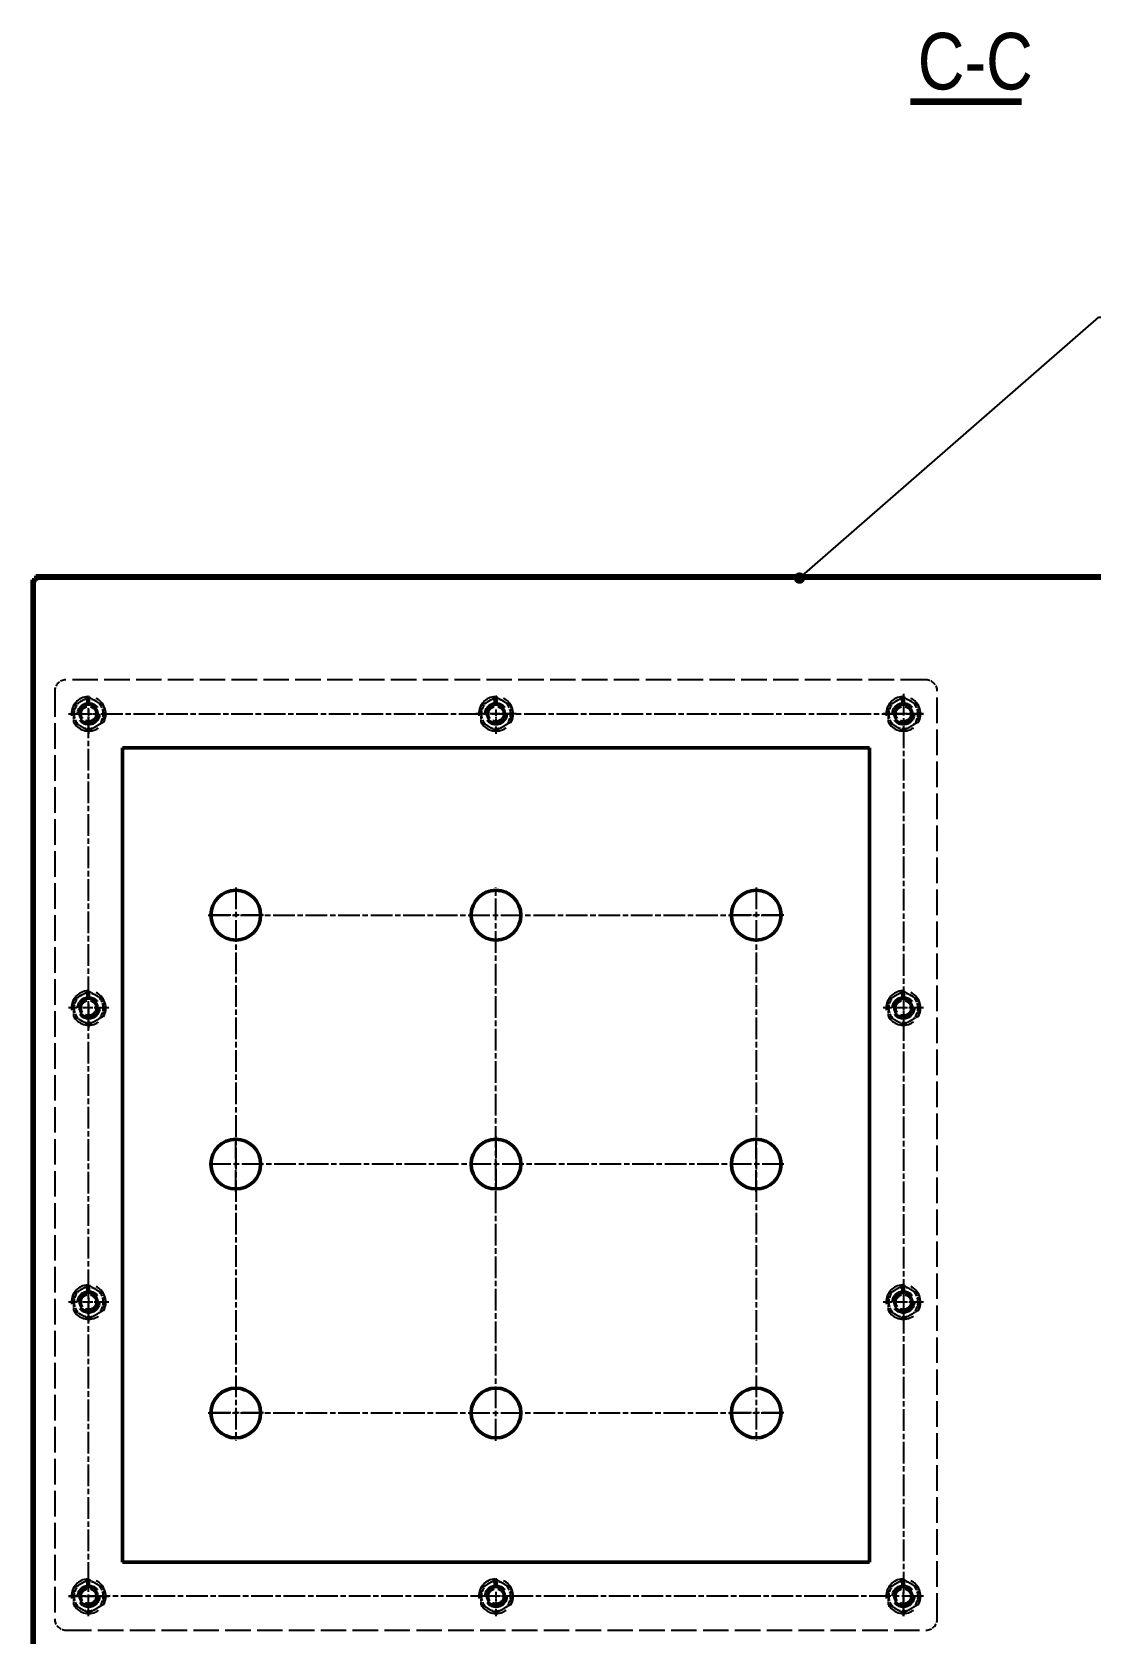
# Model space of a CAD drawing. Header units: millimetres. Extents: x 0 to 19094, y -1 to 2103.
# Drawn here: x 1162 to 1630, y 490 to 1198 of the extents above; entities that cross this region are included whole.
import ezdxf

# ---------------------------------------------------------------- set-up
doc = ezdxf.new("R2010")
doc.units = ezdxf.units.MM
doc.header["$LTSCALE"] = 2.5
doc.linetypes.add('CHAIN', pattern=[0.7087, 0.4724, -0.0591, 0.1181, -0.0591])
doc.linetypes.add('DASHED', pattern=[0.2067, 0.1654, -0.0413])
for name, color, linetype, lineweight in [('Center Mark (ANSI)', 7, 'Continuous', 25), ('Centerline (ANSI)', 7, 'Continuous', 25), ('Co ban', 7, 'Continuous', 50), ('Hatch (ANSI)', 7, 'Continuous', 18), ('Hidden Narrow (ANSI)', 7, 'DASHED', 25), ('Symbol (ANSI)', 7, 'Continuous', 25)]:
    doc.layers.add(name, color=color, linetype=linetype, lineweight=lineweight)
doc.layers.add('Manh', color=7, linetype='DASHED', lineweight=25, true_color=0x008000)
doc.styles.add('StandardAM_ANSI', font='')
doc.styles.add('Text Style95', font='')
doc.styles.get('StandardAM_ANSI').set_extended_font_data('VNI-Helve-Condense')
doc.styles.get('Text Style95').set_extended_font_data('VNI-Helve-Condense')
doc.dimstyles.new('Default - mm (ANSI)$7', dxfattribs={"dimscale": 2.5, "dimtxt": 5, "dimasz": 2, "dimexe": 2, "dimexo": 0.5, "dimgap": 0.8, "dimtad": 1, "dimtoh": 1, "dimdec": 0, "dimrnd": 1e-08, "dimzin": 4, "dimdsep": 46, "dimtxsty": 'StandardAM_ANSI', "dimcen": 0.09, "dimdle": 10, "dimclrd": 256, "dimclre": 256, "dimclrt": 256, "dimadec": 1, "dimazin": 1, "dimtfac": 0.61, "dimtofl": 0, "dimtmove": 0, "dimatfit": 3, "dimldrblk": 'DOT', "dimfxl": 1, "dimtolj": 1, "dimtzin": 4, "dimlwd": -1, "dimlwe": -1, "dimarcsym": 0})

# ---------------------------------------------------------------- blocks, each defined once
blk = doc.blocks.new('_Dot')
at = {"color": 0, "linetype": 'ByBlock', "lineweight": -2}
blk.add_line((-0.5, 0), (-1, 0), dxfattribs=at)
at = {"color": 0, "linetype": 'ByBlock', "const_width": 0.5}
blk.add_lwpolyline([(-0.25, 0, 1), (0.25, 0, 1)], format="xyb", close=True, dxfattribs=at)

msp = doc.modelspace()

# ---------------------------------------------------------------- hatches: boundary and pattern name
at = {"layer": 'Hatch (ANSI)'}
h = msp.add_hatch(dxfattribs=at)
h.set_pattern_fill('ANSI31', color=256, scale=12.7, angle=-90, style=0)
h.set_pattern_definition([(315, (0, 0), (1.122532, 1.122532), [])])
edge = h.paths.add_edge_path()
edge.add_ellipse((1661.851, 470.841), major_axis=(-0.4, 0), ratio=1, start_angle=337.975687, end_angle=360)
edge.add_line((1661.451, 470.841), (1661.451, 469.612))
edge.add_line((1661.451, 469.612), (1661.451, 468.741))
edge.add_line((1661.451, 468.741), (1661.451, 284.948))
edge.add_line((1661.451, 284.948), (1662.451, 284.948))
edge.add_line((1662.451, 284.948), (1662.451, 470.991))
edge.add_line((1662.451, 470.991), (1661.48, 470.991))
edge = h.paths.add_edge_path()
edge.add_ellipse((1661.851, 479.641), major_axis=(-0.371, -0.15), ratio=1, start_angle=337.975687, end_angle=360)
edge.add_line((1661.48, 479.491), (1662.451, 479.491))
edge.add_line((1662.451, 479.491), (1662.451, 907.991))
edge.add_line((1662.451, 907.991), (1661.48, 907.991))
edge.add_ellipse((1661.851, 907.841), major_axis=(-0.4, 0), ratio=1, start_angle=337.975687, end_angle=360)
edge.add_line((1661.451, 907.841), (1661.451, 906.612))
edge.add_line((1661.451, 906.612), (1661.451, 905.741))
edge.add_line((1661.451, 905.741), (1661.451, 481.741))
edge.add_line((1661.451, 481.741), (1661.451, 480.87))
edge.add_line((1661.451, 480.87), (1661.451, 479.641))
edge = h.paths.add_edge_path()
edge.add_ellipse((1661.851, 916.641), major_axis=(-0.371, -0.15), ratio=1, start_angle=337.975687, end_angle=360)
edge.add_line((1661.48, 916.491), (1662.451, 916.491))
edge.add_line((1662.451, 916.491), (1662.451, 955.534))
edge.add_line((1662.451, 955.534), (1661.451, 955.534))
edge.add_line((1661.451, 955.534), (1661.451, 918.741))
edge.add_line((1661.451, 918.741), (1661.451, 917.87))
edge.add_line((1661.451, 917.87), (1661.451, 916.641))
h.paths.add_polyline_path([(1660.744, 957.241), (1164.158, 957.241), (1164.158, 956.241), (1660.744, 956.241)])
h.paths.add_polyline_path([(1162.451, 955.534), (1162.451, 284.948), (1163.451, 284.948), (1163.451, 955.534)])
h.paths.add_polyline_path([(1164.158, 283.241), (1203.951, 283.241), (1620.951, 283.241), (1660.744, 283.241), (1660.744, 284.241), (1164.158, 284.241)])

# ---------------------------------------------------------------- linework, layer by layer
at = {"layer": 'Center Mark (ANSI)', "linetype": 'CHAIN', "ltscale": 2.002458}
msp.add_line((1182.945, 896.241), (1191.957, 896.241), dxfattribs=at)
at = {"layer": 'Center Mark (ANSI)', "linetype": 'CHAIN', "ltscale": 2.385326}
for p, q in [((1187.451, 898.116), (1187.451, 887.381)), ((1367.451, 898.116), (1367.451, 887.381)), ((1187.451, 768.116), (1187.451, 757.381)), ((1547.451, 768.116), (1547.451, 757.381)), ((1187.451, 638.116), (1187.451, 627.381)), ((1547.451, 638.116), (1547.451, 627.381)), ((1367.451, 508.116), (1367.451, 497.381)), ((1547.451, 497.381), (1547.451, 508.116))]:
    msp.add_line(p, q, dxfattribs=at)
at = {"layer": 'Center Mark (ANSI)', "linetype": 'CHAIN', "ltscale": 3.937463}
for p, q in [((1376.311, 896.241), (1358.591, 896.241)), ((1556.311, 896.241), (1538.591, 896.241)), ((1196.311, 766.241), (1178.591, 766.241)), ((1556.311, 766.241), (1538.591, 766.241)), ((1196.311, 636.241), (1178.591, 636.241)), ((1556.311, 636.241), (1538.591, 636.241)), ((1178.591, 506.241), (1196.311, 506.241)), ((1376.311, 506.241), (1358.591, 506.241))]:
    msp.add_line(p, q, dxfattribs=at)
at = {"layer": 'Center Mark (ANSI)', "linetype": 'CHAIN', "ltscale": 8.113447}
for p, q in [((1264.701, 807.241), (1240.201, 807.241)), ((1355.201, 807.241), (1379.701, 807.241)), ((1494.701, 807.241), (1470.201, 807.241)), ((1252.451, 684.991), (1252.451, 709.491)), ((1367.451, 709.491), (1367.451, 684.991)), ((1482.451, 684.991), (1482.451, 709.491)), ((1379.701, 697.241), (1355.201, 697.241)), ((1264.701, 587.241), (1240.201, 587.241)), ((1355.201, 587.241), (1379.701, 587.241)), ((1494.701, 587.241), (1470.201, 587.241))]:
    msp.add_line(p, q, dxfattribs=at)
at = {"layer": 'Centerline (ANSI)', "linetype": 'CHAIN', "ltscale": 8.113447}
for p, q in [((1187.451, 497.381), (1187.451, 900.747)), ((1547.451, 905.101), (1547.451, 497.381)), ((1178.591, 896.241), (1556.311, 896.241)), ((1252.451, 819.491), (1252.451, 574.991)), ((1367.451, 574.991), (1367.451, 819.491)), ((1482.451, 819.491), (1482.451, 574.991)), ((1240.201, 807.241), (1494.701, 807.241)), ((1494.701, 697.241), (1240.201, 697.241)), ((1240.201, 587.241), (1494.701, 587.241)), ((1556.311, 506.241), (1178.591, 506.241))]:
    msp.add_line(p, q, dxfattribs=at)
at = {"layer": 'Co ban'}
for p, q in [((1660.744, 957.241), (1164.158, 957.241)), ((1164.158, 957.241), (1164.158, 956.241)), ((1164.158, 956.241), (1660.744, 956.241)), ((1164.451, 955.241), (1164.451, 956.241)), ((1162.451, 955.534), (1162.451, 284.948)), ((1163.451, 955.534), (1162.451, 955.534)), ((1163.451, 284.948), (1163.451, 955.534)), ((1164.451, 955.241), (1163.451, 955.241)), ((1202.451, 521.241), (1202.451, 881.241)), ((1202.451, 881.241), (1532.451, 881.241)), ((1532.451, 881.241), (1532.451, 521.241)), ((1532.451, 521.241), (1202.451, 521.241))]:
    msp.add_line(p, q, dxfattribs=at)
for centre in [(1252.451, 807.241), (1367.451, 807.241), (1482.451, 807.241), (1252.451, 697.241), (1367.451, 697.241), (1482.451, 697.241), (1252.451, 587.241), (1367.451, 587.241), (1482.451, 587.241)]:
    msp.add_circle(centre, 11, dxfattribs=at)
at = {"layer": 'Hidden Narrow (ANSI)', "ltscale": 15.586452}
for centre in [(1187.451, 896.241), (1367.451, 896.241), (1547.451, 896.241), (1187.451, 766.241), (1547.451, 766.241), (1187.451, 636.241), (1547.451, 636.241), (1187.451, 506.241), (1367.451, 506.241), (1547.451, 506.241)]:
    msp.add_circle(centre, 3.256, dxfattribs=at)
at = {"layer": 'Manh', "ltscale": 0.761779}
for p, q in [((1164.451, 956.241), (1164.451, 957.241)), ((1163.451, 955.241), (1162.451, 955.241))]:
    msp.add_line(p, q, dxfattribs=at)
at = {"layer": 'Manh', "ltscale": 27.23575}
for p, q in [((1557.451, 911.241), (1177.451, 911.241)), ((1177.451, 491.241), (1557.451, 491.241))]:
    msp.add_line(p, q, dxfattribs=at)
at = {"layer": 'Manh', "ltscale": 27.359325}
for p, q in [((1172.451, 906.241), (1172.451, 496.241)), ((1562.451, 496.241), (1562.451, 906.241))]:
    msp.add_line(p, q, dxfattribs=at)
at = {"layer": 'Manh', "ltscale": 2.636048}
for p, q in [((1186.71, 903.815), (1186.71, 900.355)), ((1366.71, 903.815), (1366.71, 900.355)), ((1546.71, 903.815), (1546.71, 900.355)), ((1186.71, 773.815), (1186.71, 770.355)), ((1546.71, 773.815), (1546.71, 770.355)), ((1186.71, 643.815), (1186.71, 640.355)), ((1546.71, 643.815), (1546.71, 640.355)), ((1186.71, 513.815), (1186.71, 510.355)), ((1366.71, 513.815), (1366.71, 510.355)), ((1546.71, 513.815), (1546.71, 510.355))]:
    msp.add_line(p, q, dxfattribs=at)
at = {"layer": 'Manh', "ltscale": 2.617038}
for p, q in [((1187.144, 900.41), (1187.144, 903.845)), ((1187.759, 903.845), (1187.759, 900.41)), ((1367.144, 900.41), (1367.144, 903.845)), ((1367.759, 903.845), (1367.759, 900.41)), ((1547.144, 900.41), (1547.144, 903.845)), ((1547.759, 903.845), (1547.759, 900.41)), ((1187.144, 770.41), (1187.144, 773.845)), ((1187.759, 773.845), (1187.759, 770.41)), ((1547.144, 770.41), (1547.144, 773.845)), ((1547.759, 773.845), (1547.759, 770.41)), ((1187.144, 640.41), (1187.144, 643.845)), ((1187.759, 643.845), (1187.759, 640.41)), ((1547.144, 640.41), (1547.144, 643.845)), ((1547.759, 643.845), (1547.759, 640.41)), ((1187.144, 510.41), (1187.144, 513.845)), ((1187.759, 513.845), (1187.759, 510.41)), ((1367.144, 510.41), (1367.144, 513.845)), ((1367.759, 513.845), (1367.759, 510.41)), ((1547.144, 510.41), (1547.144, 513.845)), ((1547.759, 513.845), (1547.759, 510.41))]:
    msp.add_line(p, q, dxfattribs=at)
at = {"layer": 'Manh', "ltscale": 2.613799}
for p, q in [((1187.325, 900.419), (1187.325, 903.85)), ((1367.325, 900.419), (1367.325, 903.85)), ((1547.325, 900.419), (1547.325, 903.85)), ((1187.325, 770.419), (1187.325, 773.85)), ((1547.325, 770.419), (1547.325, 773.85)), ((1187.325, 640.419), (1187.325, 643.85)), ((1547.325, 640.419), (1547.325, 643.85)), ((1187.325, 510.419), (1187.325, 513.85)), ((1367.325, 510.419), (1367.325, 513.85)), ((1547.325, 510.419), (1547.325, 513.85))]:
    msp.add_line(p, q, dxfattribs=at)
at = {"layer": 'Manh', "ltscale": 29.637667}
for centre in [(1187.451, 896.241), (1367.451, 896.241), (1547.451, 896.241), (1187.451, 766.241), (1547.451, 766.241), (1187.451, 636.241), (1547.451, 636.241), (1187.451, 506.241), (1367.451, 506.241), (1547.451, 506.241)]:
    msp.add_circle(centre, 4.875, dxfattribs=at)
at = {"layer": 'Manh', "ltscale": 25.837965}
for centre in [(1187.451, 896.241), (1367.451, 896.241), (1547.451, 896.241), (1187.451, 766.241), (1547.451, 766.241), (1187.451, 636.241), (1547.451, 636.241), (1187.451, 506.241), (1367.451, 506.241), (1547.451, 506.241)]:
    msp.add_circle(centre, 4.25, dxfattribs=at)
at = {"layer": 'Manh', "ltscale": 24.318085}
for centre in [(1187.451, 896.241), (1367.451, 896.241), (1547.451, 896.241), (1187.451, 766.241), (1547.451, 766.241), (1187.451, 636.241), (1547.451, 636.241), (1187.451, 506.241), (1367.451, 506.241), (1547.451, 506.241)]:
    msp.add_circle(centre, 4, dxfattribs=at)
at = {"layer": 'Manh', "ltscale": 15.909576}
for centre in [(1187.451, 896.241), (1367.451, 896.241), (1547.451, 896.241), (1187.451, 766.241), (1547.451, 766.241), (1187.451, 636.241), (1547.451, 636.241), (1187.451, 506.241), (1367.451, 506.241), (1547.451, 506.241)]:
    msp.add_circle(centre, 3.323, dxfattribs=at)
at = {"layer": 'Manh', "ltscale": 5.983681}
for centre, start, end in [((1177.451, 906.241), 90, 180), ((1557.451, 906.241), 0, 90), ((1177.451, 496.241), 180, 270), ((1557.451, 496.241), 270, 0)]:
    msp.add_arc(centre, 5, start, end, dxfattribs=at)
at = {"layer": 'Manh', "ltscale": 30.446621}
for centre in [(1187.451, 896.241), (1367.451, 896.241), (1547.451, 896.241), (1187.451, 766.241), (1547.451, 766.241), (1187.451, 636.241), (1547.451, 636.241), (1187.451, 506.241), (1367.451, 506.241), (1547.451, 506.241)]:
    msp.add_arc(centre, 7.61, 92.315802, 87.684198, dxfattribs=at)
at = {"layer": 'Manh', "ltscale": 5.185843}
for centre, start, end in [((1187.451, 896.241), 120, 180), ((1187.451, 896.241), 60, 120), ((1187.451, 896.241), 0, 60), ((1367.451, 896.241), 120, 180), ((1367.451, 896.241), 60, 120), ((1367.451, 896.241), 0, 60), ((1547.451, 896.241), 120, 180), ((1547.451, 896.241), 60, 120), ((1547.451, 896.241), 0, 60), ((1187.451, 896.241), 180, 240), ((1187.451, 896.241), 300, 0), ((1367.451, 896.241), 180, 240), ((1367.451, 896.241), 300, 0), ((1547.451, 896.241), 180, 240), ((1547.451, 896.241), 300, 0), ((1187.451, 896.241), 240, 300), ((1367.451, 896.241), 240, 300), ((1547.451, 896.241), 240, 300), ((1187.451, 766.241), 120, 180), ((1187.451, 766.241), 60, 120), ((1187.451, 766.241), 0, 60), ((1547.451, 766.241), 120, 180), ((1547.451, 766.241), 60, 120), ((1547.451, 766.241), 0, 60), ((1187.451, 766.241), 180, 240), ((1187.451, 766.241), 300, 0), ((1547.451, 766.241), 180, 240), ((1547.451, 766.241), 300, 0), ((1187.451, 766.241), 240, 300), ((1547.451, 766.241), 240, 300), ((1187.451, 636.241), 120, 180), ((1187.451, 636.241), 60, 120), ((1187.451, 636.241), 0, 60), ((1547.451, 636.241), 120, 180), ((1547.451, 636.241), 60, 120), ((1547.451, 636.241), 0, 60), ((1187.451, 636.241), 180, 240), ((1187.451, 636.241), 240, 300), ((1187.451, 636.241), 300, 0), ((1547.451, 636.241), 180, 240), ((1547.451, 636.241), 240, 300), ((1547.451, 636.241), 300, 0), ((1187.451, 506.241), 120, 180), ((1187.451, 506.241), 60, 120), ((1187.451, 506.241), 0, 60), ((1367.451, 506.241), 120, 180), ((1367.451, 506.241), 60, 120), ((1367.451, 506.241), 0, 60), ((1547.451, 506.241), 120, 180), ((1547.451, 506.241), 60, 120), ((1547.451, 506.241), 0, 60), ((1187.451, 506.241), 180, 240), ((1187.451, 506.241), 300, 0), ((1367.451, 506.241), 180, 240), ((1367.451, 506.241), 300, 0), ((1547.451, 506.241), 180, 240), ((1547.451, 506.241), 300, 0), ((1187.451, 506.241), 240, 300), ((1367.451, 506.241), 240, 300), ((1547.451, 506.241), 240, 300)]:
    msp.add_arc(centre, 6.5, start, end, dxfattribs=at)
at = {"layer": 'Manh', "ltscale": 24.816795}
for centre in [(1187.451, 896.241), (1367.451, 896.241), (1547.451, 896.241), (1187.451, 766.241), (1547.451, 766.241), (1187.451, 636.241), (1547.451, 636.241), (1187.451, 506.241), (1367.451, 506.241), (1547.451, 506.241)]:
    msp.add_arc(centre, 4.18, 94.218752, 85.781248, dxfattribs=at)
at = {"layer": 'Manh', "ltscale": 1.903046}
for centre in [(1187.451, 896.241), (1367.451, 896.241), (1547.451, 896.241), (1187.451, 766.241), (1547.451, 766.241), (1187.451, 636.241), (1547.451, 636.241), (1187.451, 506.241), (1367.451, 506.241), (1547.451, 506.241)]:
    msp.add_arc(centre, 7.61, 87.684198, 90.95069, dxfattribs=at)
at = {"layer": 'Manh', "ltscale": 1.903074}
for centre in [(1187.451, 896.241), (1367.451, 896.241), (1547.451, 896.241), (1187.451, 766.241), (1547.451, 766.241), (1187.451, 636.241), (1547.451, 636.241), (1187.451, 506.241), (1367.451, 506.241), (1547.451, 506.241)]:
    msp.add_arc(centre, 4.18, 85.781248, 91.730985, dxfattribs=at)
at = {"layer": 'Manh', "ltscale": 2.902885}
for points in [[(1180.951, 899.994), (1182.693, 900.999), (1184.201, 901.87)], [(1180.951, 896.241), (1180.951, 897.983), (1180.951, 899.994)], [(1184.201, 901.87), (1185.71, 902.741), (1187.451, 903.746)], [(1187.451, 903.746), (1189.193, 902.741), (1190.701, 901.87)], [(1190.701, 901.87), (1192.21, 900.999), (1193.951, 899.994)], [(1193.951, 899.994), (1193.951, 897.983), (1193.951, 896.241)], [(1360.951, 899.994), (1362.693, 900.999), (1364.201, 901.87)], [(1360.951, 896.241), (1360.951, 897.983), (1360.951, 899.994)], [(1364.201, 901.87), (1365.71, 902.741), (1367.451, 903.746)], [(1367.451, 903.746), (1369.193, 902.741), (1370.701, 901.87)], [(1370.701, 901.87), (1372.21, 900.999), (1373.951, 899.994)], [(1373.951, 899.994), (1373.951, 897.983), (1373.951, 896.241)], [(1540.951, 899.994), (1542.693, 900.999), (1544.201, 901.87)], [(1540.951, 896.241), (1540.951, 897.983), (1540.951, 899.994)], [(1544.201, 901.87), (1545.71, 902.741), (1547.451, 903.746)], [(1547.451, 903.746), (1549.193, 902.741), (1550.701, 901.87)], [(1550.701, 901.87), (1552.21, 900.999), (1553.951, 899.994)], [(1553.951, 899.994), (1553.951, 897.983), (1553.951, 896.241)], [(1180.951, 892.488), (1180.951, 894.499), (1180.951, 896.241)], [(1184.201, 890.612), (1182.693, 891.483), (1180.951, 892.488)], [(1193.951, 892.488), (1192.21, 891.483), (1190.701, 890.612)], [(1193.951, 896.241), (1193.951, 894.499), (1193.951, 892.488)], [(1360.951, 892.488), (1360.951, 894.499), (1360.951, 896.241)], [(1364.201, 890.612), (1362.693, 891.483), (1360.951, 892.488)], [(1373.951, 892.488), (1372.21, 891.483), (1370.701, 890.612)], [(1373.951, 896.241), (1373.951, 894.499), (1373.951, 892.488)], [(1540.951, 892.488), (1540.951, 894.499), (1540.951, 896.241)], [(1544.201, 890.612), (1542.693, 891.483), (1540.951, 892.488)], [(1553.951, 892.488), (1552.21, 891.483), (1550.701, 890.612)], [(1553.951, 896.241), (1553.951, 894.499), (1553.951, 892.488)], [(1187.451, 888.735), (1185.71, 889.741), (1184.201, 890.612)], [(1190.701, 890.612), (1189.193, 889.741), (1187.451, 888.735)], [(1367.451, 888.735), (1365.71, 889.741), (1364.201, 890.612)], [(1370.701, 890.612), (1369.193, 889.741), (1367.451, 888.735)], [(1547.451, 888.735), (1545.71, 889.741), (1544.201, 890.612)], [(1550.701, 890.612), (1549.193, 889.741), (1547.451, 888.735)], [(1180.951, 769.994), (1182.693, 770.999), (1184.201, 771.87)], [(1184.201, 771.87), (1185.71, 772.741), (1187.451, 773.746)], [(1187.451, 773.746), (1189.193, 772.741), (1190.701, 771.87)], [(1190.701, 771.87), (1192.21, 770.999), (1193.951, 769.994)], [(1540.951, 769.994), (1542.693, 770.999), (1544.201, 771.87)], [(1544.201, 771.87), (1545.71, 772.741), (1547.451, 773.746)], [(1547.451, 773.746), (1549.193, 772.741), (1550.701, 771.87)], [(1550.701, 771.87), (1552.21, 770.999), (1553.951, 769.994)], [(1180.951, 766.241), (1180.951, 767.983), (1180.951, 769.994)], [(1180.951, 762.488), (1180.951, 764.499), (1180.951, 766.241)], [(1193.951, 769.994), (1193.951, 767.983), (1193.951, 766.241)], [(1193.951, 766.241), (1193.951, 764.499), (1193.951, 762.488)], [(1540.951, 766.241), (1540.951, 767.983), (1540.951, 769.994)], [(1540.951, 762.488), (1540.951, 764.499), (1540.951, 766.241)], [(1553.951, 769.994), (1553.951, 767.983), (1553.951, 766.241)], [(1553.951, 766.241), (1553.951, 764.499), (1553.951, 762.488)], [(1184.201, 760.612), (1182.693, 761.483), (1180.951, 762.488)], [(1187.451, 758.735), (1185.71, 759.741), (1184.201, 760.612)], [(1190.701, 760.612), (1189.193, 759.741), (1187.451, 758.735)], [(1193.951, 762.488), (1192.21, 761.483), (1190.701, 760.612)], [(1544.201, 760.612), (1542.693, 761.483), (1540.951, 762.488)], [(1547.451, 758.735), (1545.71, 759.741), (1544.201, 760.612)], [(1550.701, 760.612), (1549.193, 759.741), (1547.451, 758.735)], [(1553.951, 762.488), (1552.21, 761.483), (1550.701, 760.612)], [(1180.951, 639.994), (1182.693, 640.999), (1184.201, 641.87)], [(1180.951, 636.241), (1180.951, 637.983), (1180.951, 639.994)], [(1184.201, 641.87), (1185.71, 642.741), (1187.451, 643.746)], [(1187.451, 643.746), (1189.193, 642.741), (1190.701, 641.87)], [(1190.701, 641.87), (1192.21, 640.999), (1193.951, 639.994)], [(1193.951, 639.994), (1193.951, 637.983), (1193.951, 636.241)], [(1540.951, 639.994), (1542.693, 640.999), (1544.201, 641.87)], [(1540.951, 636.241), (1540.951, 637.983), (1540.951, 639.994)], [(1544.201, 641.87), (1545.71, 642.741), (1547.451, 643.746)], [(1547.451, 643.746), (1549.193, 642.741), (1550.701, 641.87)], [(1550.701, 641.87), (1552.21, 640.999), (1553.951, 639.994)], [(1553.951, 639.994), (1553.951, 637.983), (1553.951, 636.241)], [(1180.951, 632.488), (1180.951, 634.499), (1180.951, 636.241)], [(1184.201, 630.612), (1182.693, 631.483), (1180.951, 632.488)], [(1187.451, 628.735), (1185.71, 629.741), (1184.201, 630.612)], [(1190.701, 630.612), (1189.193, 629.741), (1187.451, 628.735)], [(1193.951, 632.488), (1192.21, 631.483), (1190.701, 630.612)], [(1193.951, 636.241), (1193.951, 634.499), (1193.951, 632.488)], [(1540.951, 632.488), (1540.951, 634.499), (1540.951, 636.241)], [(1544.201, 630.612), (1542.693, 631.483), (1540.951, 632.488)], [(1547.451, 628.735), (1545.71, 629.741), (1544.201, 630.612)], [(1550.701, 630.612), (1549.193, 629.741), (1547.451, 628.735)], [(1553.951, 632.488), (1552.21, 631.483), (1550.701, 630.612)], [(1553.951, 636.241), (1553.951, 634.499), (1553.951, 632.488)], [(1180.951, 509.994), (1182.693, 510.999), (1184.201, 511.87)], [(1180.951, 506.241), (1180.951, 507.983), (1180.951, 509.994)], [(1184.201, 511.87), (1185.71, 512.741), (1187.451, 513.746)], [(1187.451, 513.746), (1189.193, 512.741), (1190.701, 511.87)], [(1190.701, 511.87), (1192.21, 510.999), (1193.951, 509.994)], [(1193.951, 509.994), (1193.951, 507.983), (1193.951, 506.241)], [(1360.951, 509.994), (1362.693, 510.999), (1364.201, 511.87)], [(1360.951, 506.241), (1360.951, 507.983), (1360.951, 509.994)], [(1364.201, 511.87), (1365.71, 512.741), (1367.451, 513.746)], [(1367.451, 513.746), (1369.193, 512.741), (1370.701, 511.87)], [(1370.701, 511.87), (1372.21, 510.999), (1373.951, 509.994)], [(1373.951, 509.994), (1373.951, 507.983), (1373.951, 506.241)], [(1540.951, 509.994), (1542.693, 510.999), (1544.201, 511.87)], [(1540.951, 506.241), (1540.951, 507.983), (1540.951, 509.994)], [(1544.201, 511.87), (1545.71, 512.741), (1547.451, 513.746)], [(1547.451, 513.746), (1549.193, 512.741), (1550.701, 511.87)], [(1550.701, 511.87), (1552.21, 510.999), (1553.951, 509.994)], [(1553.951, 509.994), (1553.951, 507.983), (1553.951, 506.241)], [(1180.951, 502.488), (1180.951, 504.499), (1180.951, 506.241)], [(1193.951, 506.241), (1193.951, 504.499), (1193.951, 502.488)], [(1360.951, 502.488), (1360.951, 504.499), (1360.951, 506.241)], [(1373.951, 506.241), (1373.951, 504.499), (1373.951, 502.488)], [(1540.951, 502.488), (1540.951, 504.499), (1540.951, 506.241)], [(1553.951, 506.241), (1553.951, 504.499), (1553.951, 502.488)], [(1184.201, 500.612), (1182.693, 501.483), (1180.951, 502.488)], [(1187.451, 498.735), (1185.71, 499.741), (1184.201, 500.612)], [(1190.701, 500.612), (1189.193, 499.741), (1187.451, 498.735)], [(1193.951, 502.488), (1192.21, 501.483), (1190.701, 500.612)], [(1364.201, 500.612), (1362.693, 501.483), (1360.951, 502.488)], [(1367.451, 498.735), (1365.71, 499.741), (1364.201, 500.612)], [(1370.701, 500.612), (1369.193, 499.741), (1367.451, 498.735)], [(1373.951, 502.488), (1372.21, 501.483), (1370.701, 500.612)], [(1544.201, 500.612), (1542.693, 501.483), (1540.951, 502.488)], [(1547.451, 498.735), (1545.71, 499.741), (1544.201, 500.612)], [(1550.701, 500.612), (1549.193, 499.741), (1547.451, 498.735)], [(1553.951, 502.488), (1552.21, 501.483), (1550.701, 500.612)]]:
    msp.add_rational_spline(points, [1, 1.0379548493, 1], degree=2, dxfattribs=at)
at = {"layer": 'Symbol (ANSI)', "lineweight": 90}
msp.add_line((1550.636, 1166.842), (1599.608, 1166.842), dxfattribs=at)

# ---------------------------------------------------------------- texts
at = {"layer": 'Symbol (ANSI)', "insert": (1553.796, 1171.865), "char_height": 25, "attachment_point": 7, "style": 'Text Style95'}
msp.add_mtext('C-C', dxfattribs=at)

# ---------------------------------------------------------------- leaders
at = {"layer": 'Symbol (ANSI)', "annotation_type": 0, "has_hookline": 1, "hookline_direction": 0, "text_width": 16.689}
msp.add_leader([(1501.574, 956.241), (1633.791, 1071.572), (1638.791, 1071.572)], dimstyle='Default - mm (ANSI)$7', override={"dimgap": 0, "dimtad": 1}, dxfattribs=at)

doc.saveas('drawing.dxf')
